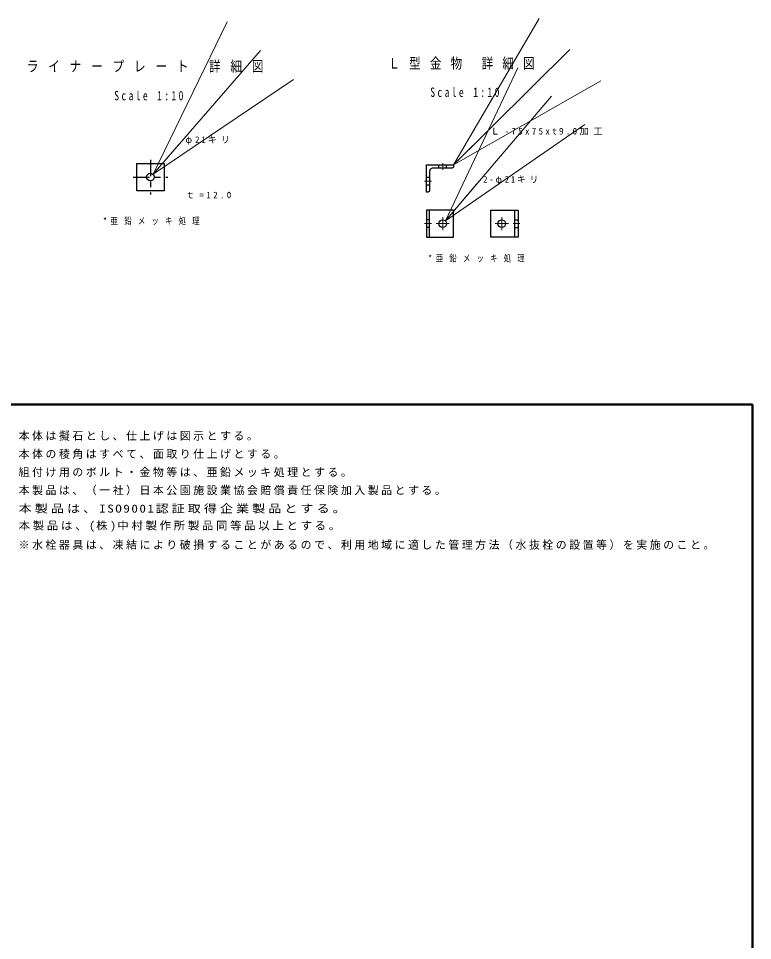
# Model space of a CAD drawing. Units: millimetres on the paper, scale 1:30, with parts at other scales. Extents: x -385 to 0, y 0 to 338.
# Drawn here: x -134.5 to 0, y 168.8 to 337.7 of the extents above; entities that cross this region are included whole.
import ezdxf

# ---------------------------------------------------------------- set-up
doc = ezdxf.new("R2010")
doc.units = ezdxf.units.MM
doc.linetypes.add('USER2', pattern=[6, 3, -1, 1, -1])
doc.layers.add('LY_1', color=7, linetype='Continuous', lineweight=13)
doc.layers.add('LY_2', color=7, linetype='Continuous', lineweight=13)
doc.styles.add('ＭＳ ゴシック', font='')
doc.styles.get('ＭＳ ゴシック').set_extended_font_data('MS Gothic')

# ---------------------------------------------------------------- blocks, each defined once
blk = doc.blocks.new('open_arrow')
at = {"color": 0, "linetype": 'Continuous', "lineweight": -2}
blk.add_lwpolyline([(7.5, 1.25), (0, 0), (7.5, -1.25)], dxfattribs=at)

msp = doc.modelspace()

# ---------------------------------------------------------------- linework, layer by layer
at = {"layer": 'LY_1', "color": 3}
for p, q in [((-109.82, 309.184), (-96.226, 337.11)), ((-54.748, 310.902), (-39.102, 337.732)), ((-109.82, 309.184), (-90.156, 331.841)), ((-54.748, 310.902), (-33.443, 332.023)), ((-56.252, 300.631), (-42.965, 328.703)), ((-84.085, 326.571), (-109.82, 309.184)), ((-27.783, 326.314), (-54.748, 310.902)), ((-56.252, 300.631), (-36.837, 323.501)), ((-30.709, 318.299), (-56.252, 300.631)), ((-49.219, 316.383), (-54.748, 310.902)), ((-105.09, 314.634), (-109.82, 309.184)), ((-50.538, 307.362), (-56.252, 300.631))]:
    msp.add_line(p, q, dxfattribs=at)
at = {"layer": 'LY_1', "color": 4, "linetype": 'USER2', "lineweight": 25}
for p, q in [((-110.291, 311.833), (-110.291, 305.5)), ((-113.458, 308.667), (-107.124, 308.667))]:
    msp.add_line(p, q, dxfattribs=at)
at = {"layer": 'LY_1', "color": 4, "lineweight": 25}
for p, q in [((-57.448, 310.302), (-57.448, 310.902)), ((-56.048, 310.302), (-56.048, 310.902)), ((-59.148, 308.602), (-59.748, 308.602)), ((-59.148, 307.202), (-59.748, 307.202)), ((-59.148, 297.637), (-59.148, 302.637)), ((-43.533, 297.637), (-43.533, 302.637)), ((-59.148, 300.837), (-59.748, 300.837)), ((-43.533, 300.837), (-42.933, 300.837)), ((-59.148, 299.437), (-59.748, 299.437)), ((-43.533, 299.437), (-42.933, 299.437))]:
    msp.add_line(p, q, dxfattribs=at)
at = {"layer": 'LY_1', "color": 4, "linetype": 'USER2'}
for p, q in [((-56.748, 309.969), (-56.748, 311.236)), ((-58.814, 307.902), (-60.081, 307.902)), ((-56.748, 301.337), (-56.748, 298.937)), ((-45.933, 301.337), (-45.933, 298.937)), ((-58.814, 300.137), (-60.081, 300.137)), ((-57.948, 300.137), (-55.548, 300.137)), ((-44.733, 300.137), (-47.133, 300.137)), ((-43.867, 300.137), (-42.6, 300.137))]:
    msp.add_line(p, q, dxfattribs=at)
at = {"layer": 'LY_1', "color": 4, "lineweight": 25}
for points in [[(-112.791, 306.167), (-112.791, 311.167), (-107.791, 311.167), (-107.791, 306.167)], [(-58.581, 310.302), (-58.707, 310.288), (-58.827, 310.246), (-58.934, 310.179), (-59.024, 310.089), (-59.092, 309.982), (-59.134, 309.862), (-59.148, 309.736), (-59.148, 306.302), (-59.161, 306.199), (-59.201, 306.102), (-59.265, 306.019), (-59.348, 305.956), (-59.444, 305.916), (-59.548, 305.902), (-59.748, 305.902), (-59.748, 310.902), (-54.748, 310.902), (-54.748, 310.702), (-54.761, 310.599), (-54.801, 310.502), (-54.865, 310.419), (-54.948, 310.356), (-55.044, 310.316), (-55.148, 310.302)], [(-54.748, 297.637), (-54.748, 302.637), (-59.748, 302.637), (-59.748, 297.637)], [(-47.933, 297.637), (-47.933, 302.637), (-42.933, 302.637), (-42.933, 297.637)]]:
    msp.add_lwpolyline(points, close=True, dxfattribs=at)
for centre in [(-110.291, 308.667), (-56.748, 300.137), (-45.933, 300.137)]:
    msp.add_circle(centre, 0.7, dxfattribs=at)
at = {"layer": 'LY_2', "lineweight": 50}
for p, q in [((0, 267), (-385, 267)), ((0, 0), (0, 267))]:
    msp.add_line(p, q, dxfattribs=at)

# ---------------------------------------------------------------- block references
at = {"layer": 'LY_1', "color": 3, "xscale": 0.001, "yscale": 0.001}
for p, rotation in [((-49.219, 316.383), 224.8), ((-105.09, 314.634), 229), ((-50.538, 307.362), 229.7)]:
    msp.add_blockref('open_arrow', p, dxfattribs=dict(at, rotation=rotation))

# ---------------------------------------------------------------- texts
at = {"layer": 'LY_1', "style": 'ＭＳ ゴシック'}
for s, insert, char_height, attachment_point in [('\\T1.84;\\W0.8;ライナープレート\\~詳細図', (-110.364, 329.953), 1.955, 2), ('\\T1.78;\\W0.8;Ｌ型金物\\~詳細図', (-52.477, 330.493), 1.955, 2), ('\\T1.5;\\W0.75;Scale\\~1:10', (-110.364, 324.448), 1.711, 2), ('\\T1.5;\\W0.75;Scale\\~1:10', (-52.477, 325.073), 1.711, 2), ('\\T1.23;本体は擬石とし、仕上げは図示とする。', (-134.431, 260.371), 1.466, 7), ('\\T1.23;本体の稜角はすべて、面取り仕上げとする。', (-134.431, 257.038), 1.466, 7), ('\\T1.23;組付け用のボルト・金物等は、亜鉛メッキ処理とする。', (-134.431, 253.704), 1.466, 7), ('\\T1.23;本製品は、（一社）日本公園施設業協会賠償責任保険加入製品とする。', (-134.431, 250.371), 1.466, 7), ('\\T1.23;\\W1.2;本製品は、ISO9001認証取得企業製品とする。', (-134.431, 247.038), 1.466, 7), ('\\T1.23;\\W1.05;本製品は、(株)中村製作所製品同等品以上とする。', (-134.431, 243.704), 1.466, 7), ('\\T1.23;※水栓器具は、凍結により破損することがあるので、利用地域に適した管理方法（水抜栓の設置等）を実施のこと。', (-134.431, 240.371), 1.466, 7)]:
    msp.add_mtext(s, dxfattribs=dict(at, insert=insert, char_height=char_height, attachment_point=attachment_point))
at = {"layer": 'LY_1', "color": 21, "char_height": 1.222, "attachment_point": 7, "style": 'ＭＳ ゴシック'}
for s, insert in [('\\T1.5;Ｌ-75x75xt9.0加工', (-47.997, 316.327)), ('\\T1.47;\\W0.95;φ21キリ', (-103.868, 314.579)), ('\\T1.5;\\W0.9;2-φ21キリ', (-49.315, 307.307)), ('\\T1.5;ｔ=12.0', (-103.868, 304.752)), ('\\T1.82;\\W0.8;*亜鉛メッキ処理', (-118.982, 299.899)), ('\\T1.82;\\W0.8;*亜鉛メッキ処理', (-59.438, 293.039))]:
    msp.add_mtext(s, dxfattribs=dict(at, insert=insert))

doc.saveas('drawing.dxf')
